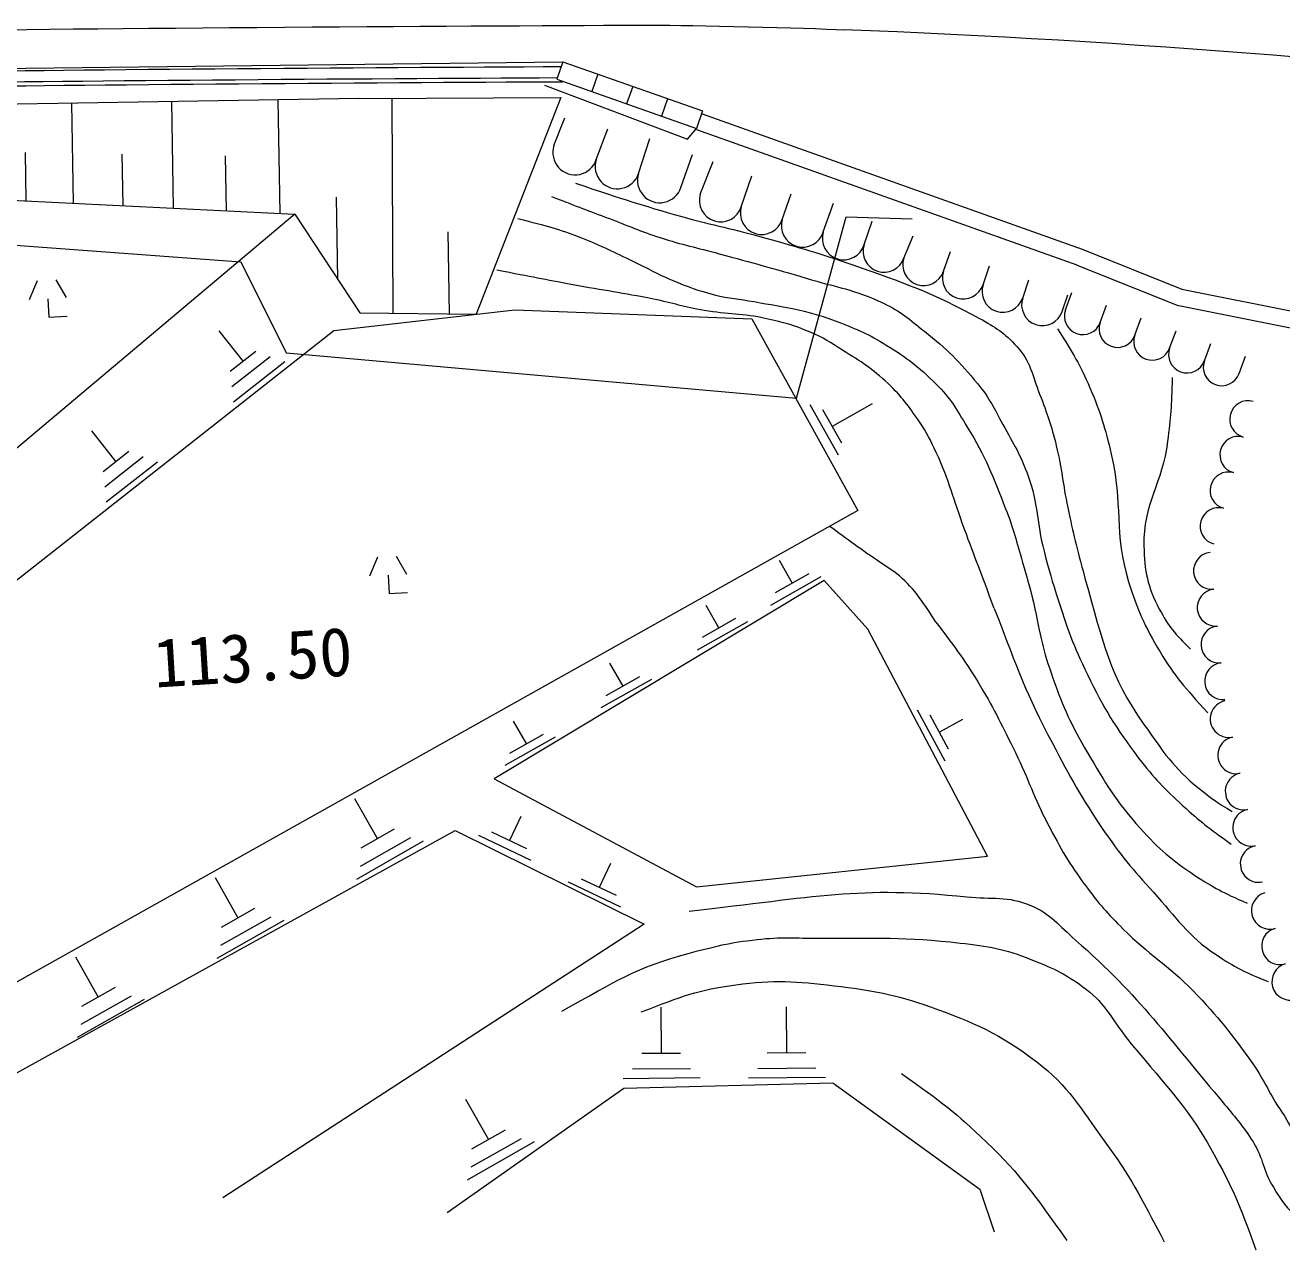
# Model space of a CAD drawing. Units: millimetres, scale not verified. Extents: x 40000 to 680000, y 20000 to 380000.
# Drawn here: x 432020 to 466003, y 254261 to 287369 of the extents above; entities that cross this region are included whole.
import ezdxf
from ezdxf.enums import TextEntityAlignment as Align

# ---------------------------------------------------------------- set-up
doc = ezdxf.new("R2010")
doc.units = ezdxf.units.MM
doc.header["$LTSCALE"] = 1000
for name, color, linetype, lineweight in [('M-BGD', 7, 'Continuous', 13), ('M-BMK-ROW', 30, 'Continuous', 25), ('M-STR-STRC', 7, 'Continuous', 13)]:
    doc.layers.add(name, color=color, linetype=linetype, lineweight=lineweight)
doc.styles.add('ＭＳ ゴシック', font='')
doc.styles.get('ＭＳ ゴシック').set_extended_font_data('MS Gothic')

msp = doc.modelspace()

# ---------------------------------------------------------------- linework, layer by layer
at = {"layer": 'M-BGD'}
for p, q in [((426320, 286143), (446564, 286377)), ((446564, 286377), (446398, 285906)), ((446564, 286377), (450336, 285049)), ((446398, 285906), (450170, 284577)), ((447507, 286045), (447341, 285574)), ((446063, 285748), (449929, 284291)), ((448450, 285713), (448284, 285241)), ((441043, 285387), (426529, 285148)), ((433272, 285259), (433316, 282557)), ((435974, 285304), (436021, 282421)), ((438857, 285351), (438907, 282276)), ((441043, 285387), (446506, 285414)), ((441932, 285392), (441961, 279579)), ((446506, 285414), (444212, 279554)), ((449393, 285381), (449227, 284909)), ((446320, 284113), (446611, 284865)), ((450336, 285049), (450170, 284577)), ((450325, 284974), (460606, 281309)), ((447464, 283736), (447773, 284568)), ((449929, 284291), (450170, 284577)), ((450174, 284550), (460455, 280885)), ((448608, 283358), (448908, 284306)), ((432048, 282621), (432027, 283930)), ((434669, 282489), (434646, 283885)), ((437464, 282349), (437440, 283838)), ((449753, 282981), (450066, 283874)), ((450275, 282804), (450625, 283681)), ((451384, 282461), (451667, 283294)), ((429213, 282763), (439310, 282256)), ((452492, 282119), (452730, 282810)), ((440475, 280493), (440438, 282715)), ((453601, 281777), (453876, 282559)), ((439310, 282256), (428016, 272754)), ((439310, 282256), (441072, 279589)), ((454709, 281435), (454924, 282074)), ((443499, 279562), (443463, 281784)), ((455781, 281074), (456030, 281675)), ((456852, 280714), (457042, 281253)), ((460606, 281309), (463302, 280232)), ((457923, 280353), (458099, 280866)), ((460439, 280891), (463173, 279799)), ((432348, 280457), (432129, 279942)), ((432847, 280487), (433128, 280004)), ((458994, 279992), (459157, 280480)), ((460065, 279632), (460215, 280077)), ((460153, 279675), (460325, 280144)), ((463302, 280232), (466643, 279563)), ((432629, 279973), (432659, 279474)), ((461091, 279330), (461264, 279799)), ((463173, 279799), (466555, 279122)), ((432659, 279474), (433159, 279505)), ((440366, 279118), (445259, 279673)), ((441072, 279589), (444212, 279554)), ((445259, 279673), (451668, 279429)), ((451668, 279429), (454534, 274244)), ((462030, 278985), (462202, 279454)), ((429861, 270852), (440366, 279118)), ((437257, 279106), (437915, 278275)), ((462968, 278639), (463141, 279109)), ((463907, 278294), (464079, 278763)), ((438259, 278547), (437566, 278003)), ((438648, 278406), (437612, 277590)), ((464845, 277949), (465018, 278418)), ((439038, 278265), (437653, 277177)), ((454017, 275740), (453246, 277102)), ((454101, 276064), (453588, 276972)), ((454920, 277130), (453845, 276518)), ((433818, 276398), (434476, 275567)), ((434820, 275839), (434127, 275295)), ((435209, 275698), (434173, 274882)), ((435599, 275557), (434214, 274469)), ((454534, 274244), (424810, 257596)), ((441552, 272983), (441333, 272469)), ((442051, 273014), (442331, 272530)), ((452405, 272904), (452758, 272282)), ((441832, 272500), (441863, 272001)), ((453536, 272454), (452174, 271684)), ((453212, 272539), (452304, 272026)), ((441863, 272001), (442362, 272031)), ((450424, 271691), (450777, 271069)), ((451555, 271241), (450193, 270471)), ((451231, 271326), (450323, 270813)), ((447825, 270118), (448178, 269496)), ((448953, 269682), (447591, 268913)), ((448632, 269752), (447724, 269239)), ((456898, 267473), (456154, 268850)), ((445220, 268557), (445573, 267935)), ((456989, 267795), (456493, 268713)), ((457370, 268595), (456741, 268254)), ((446027, 268191), (445119, 267678)), ((446352, 268123), (444990, 267354)), ((440930, 266462), (441547, 265374)), ((445420, 265973), (445113, 265328)), ((442001, 265631), (441093, 265118)), ((445700, 264789), (444288, 265463)), ((445584, 265103), (444643, 265552)), ((442787, 265308), (440976, 264277)), ((442438, 265397), (441075, 264628)), ((447845, 264707), (447538, 264061)), ((437154, 264323), (437772, 263235)), ((448125, 263523), (446713, 264197)), ((448009, 263837), (447068, 264286)), ((438226, 263491), (437318, 262979)), ((439012, 263169), (437200, 262138)), ((438662, 263258), (437300, 262488)), ((433379, 262184), (433997, 261096)), ((434451, 261352), (433542, 260839)), ((435237, 261030), (433425, 259999)), ((434887, 261118), (433525, 260349)), ((449209, 260820), (449220, 259569)), ((452598, 260832), (452610, 259581)), ((449742, 259573), (448699, 259566)), ((453131, 259585), (452088, 259578)), ((450009, 259156), (448445, 259146)), ((453399, 259169), (451834, 259158)), ((450272, 258909), (448188, 258888)), ((453662, 258921), (451577, 258900)), ((443929, 258332), (444546, 257244)), ((445437, 257266), (444075, 256497)), ((445001, 257500), (444092, 256987)), ((445787, 257178), (443975, 256147))]:
    msp.add_line(p, q, dxfattribs=at)
msp.add_lwpolyline([(444702, 266990), (450177, 264079), (458042, 264908), (454805, 271037), (453622, 272353)], close=True, dxfattribs=at)
for points in [[(427774, 256827), (443647, 265601), (448759, 263061), (437369, 255670)], [(443436, 255273), (448208, 258636), (453861, 258777), (457840, 255904), (458226, 254749)]]:
    msp.add_lwpolyline(points, dxfattribs=at)
for centre, radius, start, end in [((446892, 283924), 602, 161.7624, 341.7624), ((448036, 283547), 602, 161.7624, 341.7624), ((449181, 283170), 602, 161.7624, 341.7624), ((450830, 282632), 580, 162.8474, 342.8474), ((451938, 282290), 580, 162.8474, 342.8474), ((453047, 281948), 580, 162.8474, 342.8474), ((454155, 281606), 580, 162.8474, 342.8474), ((455245, 281255), 565, 161.3929, 341.3929), ((456316, 280894), 565, 161.3929, 341.3929), ((457387, 280533), 565, 161.3929, 341.3929), ((458458, 280173), 565, 161.3929, 341.3929), ((459530, 279812), 565, 161.3929, 341.3929), ((460622, 279503), 500, 159.802, 339.802), ((461560, 279157), 500, 159.802, 339.802), ((462499, 278812), 500, 159.802, 339.802), ((463437, 278467), 500, 159.802, 339.802), ((464376, 278122), 500, 159.802, 339.802), ((465092, 276717), 500, 74.578, 254.578), ((464826, 275753), 500, 74.578, 254.578), ((464560, 274789), 500, 74.578, 254.578), ((464294, 273825), 500, 74.578, 254.578), ((464114, 272617), 500, 95.751, 275.751), ((464214, 271622), 500, 95.751, 275.751), ((464314, 270627), 500, 95.751, 275.751), ((464414, 269632), 500, 95.751, 275.751), ((464566, 268613), 500, 101.7182, 281.7182), ((464769, 267633), 500, 101.7182, 281.7182), ((464973, 266654), 500, 101.7182, 281.7182), ((465176, 265675), 500, 101.7182, 281.7182), ((465379, 264696), 500, 101.7182, 281.7182), ((465679, 263431), 500, 106.0961, 286.0961), ((465956, 262470), 500, 106.0961, 286.0961), ((466233, 261510), 500, 106.0961, 286.0961)]:
    msp.add_arc(centre, radius, start, end, dxfattribs=at)
for points, knots in [([(426350, 286033), (427486, 286065), (428456, 286089), (429126, 286101), (432460, 286162), (441400, 286228), (446520, 286250)], [0, 0, 0, 0, 1, 1, 1, 2, 2, 2, 2]), ([(426433, 285736), (427535, 285766), (428476, 285789), (429132, 285801), (432441, 285862), (441278, 285927), (446414, 285950)], [0, 0, 0, 0, 1, 1, 1, 2, 2, 2, 2]), ([(426464, 285626), (427553, 285656), (428484, 285679), (429134, 285691), (432473, 285753), (441441, 285818), (446554, 285840)], [0, 0, 0, 0, 1, 1, 1, 2, 2, 2, 2]), ([(446905, 283093), (448273, 282640), (448642, 282512), (449773, 282196), (450658, 281949), (451167, 281861), (452052, 281611), (452976, 281349), (453497, 281207), (454403, 280888), (455772, 280406), (456554, 280141), (457826, 279442), (458258, 279204), (458503, 279047), (458836, 278683), (459213, 278271), (459250, 277914), (459453, 277394), (459662, 276862), (459765, 276556), (459903, 276000), (460063, 275356), (460075, 274979), (460212, 274329), (460370, 273576), (460438, 273328), (460678, 272415)], [0, 0, 0, 0, 1, 1, 1, 2, 2, 2, 3, 3, 3, 4, 4, 4, 5, 5, 5, 6, 6, 6, 7, 7, 7, 8, 8, 8, 9, 9, 9, 9]), ([(446255, 282737), (447013, 282444), (447205, 282369), (447817, 282139), (448352, 281936), (448646, 281803), (449190, 281626), (449807, 281425), (450166, 281362), (450791, 281188), (451708, 280934), (452226, 280804), (453137, 280529), (453959, 280280), (454454, 280223), (455229, 279853), (455703, 279627), (455924, 279417), (456337, 279093), (456959, 278603), (457273, 278278), (457779, 277670), (458101, 277284), (458213, 277016), (458457, 276577), (458752, 276046), (458937, 275752), (459141, 275180), (459415, 274415), (459367, 273931), (459573, 273145), (459691, 272693), (459732, 272540), (459900, 271995)], [0, 0, 0, 0, 1, 1, 1, 2, 2, 2, 3, 3, 3, 4, 4, 4, 5, 5, 5, 6, 6, 6, 7, 7, 7, 8, 8, 8, 9, 9, 9, 10, 10, 10, 11, 11, 11, 11]), ([(445345, 282142), (446159, 281930), (446408, 281873), (447062, 281619), (447583, 281416), (447861, 281269), (448366, 281032), (448818, 280820), (449054, 280666), (449514, 280474), (449952, 280291), (450203, 280197), (450662, 280080), (451072, 279976), (451313, 279970), (451729, 279895), (452200, 279810), (452468, 279779), (452934, 279669), (453357, 279569), (453594, 279506), (453999, 279348), (454527, 279143), (454826, 279022), (455306, 278722), (455871, 278370), (456174, 278139), (456649, 277673), (457052, 277278), (457202, 276985), (457496, 276505), (457996, 275692), (458184, 275182), (458534, 274294), (458752, 273741), (458825, 273413), (458992, 272842), (459114, 272423), (459152, 272286), (459291, 271766)], [0, 0, 0, 0, 1, 1, 1, 2, 2, 2, 3, 3, 3, 4, 4, 4, 5, 5, 5, 6, 6, 6, 7, 7, 7, 8, 8, 8, 9, 9, 9, 10, 10, 10, 11, 11, 11, 12, 12, 12, 13, 13, 13, 13]), ([(458226, 271603), (457829, 272652), (457729, 272917), (457415, 273760), (457117, 274562), (457018, 275039), (456658, 275814), (456502, 276151), (456412, 276343), (456200, 276648), (455903, 277074), (455736, 277321), (455358, 277677), (454924, 278087), (454630, 278262), (454125, 278581), (453793, 278791), (453608, 278918), (453245, 279071), (452803, 279259), (452538, 279331), (452068, 279434), (451418, 279576), (451034, 279546), (450377, 279656), (449836, 279746), (449545, 279856), (449008, 279963), (448159, 280132), (447678, 280193), (446827, 280351), (446025, 280500), (445771, 280550), (444776, 280746)], [0, 0, 0, 0, 1, 1, 1, 2, 2, 2, 3, 3, 3, 4, 4, 4, 5, 5, 5, 6, 6, 6, 7, 7, 7, 8, 8, 8, 9, 9, 9, 10, 10, 10, 11, 11, 11, 11]), ([(459934, 279161), (460382, 278451), (460529, 278215), (460813, 277561), (461107, 276886), (461220, 276483), (461391, 275768), (461706, 274447), (461453, 273618), (461858, 272322), (462099, 271548), (462290, 271123), (462709, 270429), (463132, 269729), (463360, 269481), (464002, 268782)], [0, 0, 0, 0, 1, 1, 1, 2, 2, 2, 3, 3, 3, 4, 4, 4, 5, 5, 5, 5]), ([(463038, 277847), (463019, 277039), (462994, 276789), (462913, 276115), (462777, 274992), (462246, 274422), (462272, 273291), (462288, 272605), (462366, 272190), (462689, 271585), (462942, 271110), (463110, 270915), (463533, 270496)], [0, 0, 0, 0, 1, 1, 1, 2, 2, 2, 3, 3, 3, 4, 4, 4, 4]), ([(456648, 271232), (456357, 271687), (456066, 272142), (455662, 272478), (455496, 272616), (455311, 272734), (455129, 272855), (454665, 273163), (454220, 273491), (453774, 273819)], [0, 0, 0, 0, 1, 1, 1, 2, 2, 2, 3, 3, 3, 3]), ([(460678, 272415), (461201, 270603), (461314, 269826), (462274, 268467), (462790, 267736), (463067, 267288), (463768, 266731), (464099, 266467), (464236, 266359), (464660, 266114)], [0, 0, 0, 0, 1, 1, 1, 2, 2, 2, 3, 3, 3, 3]), ([(459900, 271995), (460234, 270967), (460350, 270636), (460749, 269813), (461199, 268883), (461503, 268379), (462129, 267557), (462546, 267010), (462821, 266733), (463328, 266268), (463807, 265828), (464003, 265684), (464633, 265231)], [0, 0, 0, 0, 1, 1, 1, 2, 2, 2, 3, 3, 3, 4, 4, 4, 4]), ([(458226, 271603), (458895, 269863), (459072, 269326), (459798, 267954), (460291, 267023), (460572, 266499), (461165, 265628), (461644, 264925), (461954, 264557), (462529, 263930), (463161, 263241), (463444, 262756), (464224, 262241), (464741, 261899), (464977, 261775), (465632, 261512)], [0, 0, 0, 0, 1, 1, 1, 2, 2, 2, 3, 3, 3, 4, 4, 4, 5, 5, 5, 5]), ([(459291, 271766), (459475, 270811), (459538, 270498), (459811, 269720), (460097, 268906), (460305, 268461), (460739, 267716), (461233, 266867), (461521, 266385), (462177, 265655), (462686, 265089), (463018, 264802), (463654, 264384), (464175, 264041), (464398, 263929), (465064, 263632)], [0, 0, 0, 0, 1, 1, 1, 2, 2, 2, 3, 3, 3, 4, 4, 4, 5, 5, 5, 5]), ([(456648, 271232), (457242, 270444), (457421, 270208), (457846, 269505), (458259, 268824), (458446, 268417), (458797, 267703), (459164, 266957), (459290, 266501), (459677, 265765), (460033, 265090), (460241, 264710), (460698, 264099), (461060, 263614), (461286, 263357), (461714, 262930), (462410, 262235), (462918, 261971), (463600, 261264), (464291, 260548), (464641, 260106), (465216, 259293), (465562, 258805), (465661, 258469), (466006, 257979), (466371, 257460), (466414, 256953), (466989, 256683), (467247, 256562), (467547, 256414), (467716, 256612), (468014, 256961), (467733, 257407), (467869, 257891), (467987, 258308), (468195, 258496), (468500, 258804), (469271, 259583), (469824, 259894), (470749, 260481), (472192, 261396), (473074, 261784), (474557, 262634), (475984, 263452), (476780, 263917), (478200, 264747), (479427, 265464), (479985, 266152), (481336, 266593), (482921, 267110), (483906, 267019), (485568, 267140), (488130, 267327), (489582, 267006), (492145, 267181), (493707, 267288), (494566, 267522), (496127, 267638), (497830, 267764), (498794, 267864), (500498, 267752), (502471, 267622), (503569, 267360), (505481, 266855), (506685, 266537), (507414, 266421), (508484, 265783), (509499, 265177), (509956, 264671), (510879, 263933), (511517, 263423), (511744, 262940), (512483, 262590), (513850, 261943), (514686, 261603), (516195, 261484), (517082, 261414), (517575, 261634), (518462, 261703), (519175, 261759), (519576, 261864), (520290, 261816), (521218, 261754), (521720, 261541), (522605, 261252), (523292, 261028), (523579, 260644), (524279, 260465), (525578, 260132), (526366, 260304), (527707, 260277), (529554, 260240), (530591, 260466), (532437, 260379), (533918, 260309), (534750, 260200), (536205, 259913), (537467, 259664), (538179, 259490), (539372, 259009), (540963, 258367), (541855, 257653), (543065, 256810)], [0, 0, 0, 0, 1, 1, 1, 2, 2, 2, 3, 3, 3, 4, 4, 4, 5, 5, 5, 6, 6, 6, 7, 7, 7, 8, 8, 8, 9, 9, 9, 10, 10, 10, 11, 11, 11, 12, 12, 12, 13, 13, 13, 14, 14, 14, 15, 15, 15, 16, 16, 16, 17, 17, 17, 18, 18, 18, 19, 19, 19, 20, 20, 20, 21, 21, 21, 22, 22, 22, 23, 23, 23, 24, 24, 24, 25, 25, 25, 26, 26, 26, 27, 27, 27, 28, 28, 28, 29, 29, 29, 30, 30, 30, 31, 31, 31, 32, 32, 32, 33, 33, 33, 34, 34, 34, 34]), ([(449973, 263419), (453421, 263799), (454564, 264110), (457487, 263803), (458164, 263732), (458587, 263836), (459214, 263572), (459766, 263340), (459975, 263028), (460425, 262634), (462188, 261092), (462936, 259977), (464454, 258193), (464776, 257814), (464953, 257595), (465223, 257177), (465508, 256737), (465493, 256396), (465773, 255953), (465998, 255597), (466119, 255360), (466474, 255134), (466801, 254927), (467039, 254820), (467424, 254855), (467965, 254904), (468310, 255038), (468693, 255423), (469035, 255767), (469102, 256061), (469350, 256478), (469766, 257175), (469958, 257591), (470392, 258278), (470650, 258687), (470793, 258923), (471122, 259279), (471628, 259825), (471945, 260110), (472559, 260533), (473854, 261425), (474685, 261756), (476062, 262516), (477463, 263289), (478170, 263892), (479663, 264469), (481127, 265035), (482025, 265135), (483573, 265393), (485246, 265671), (486211, 265618), (487906, 265679), (488705, 265708), (489157, 265579), (489952, 265666), (491326, 265816), (492053, 266165), (493420, 266371), (495133, 266628), (496100, 266761), (497830, 266836), (499210, 266896), (500004, 266970), (501366, 266741), (502707, 266515), (503423, 266212), (504711, 265778), (505879, 265384), (506598, 265286), (507663, 264667), (508365, 264260), (508687, 263918), (509282, 263365), (509852, 262836), (510097, 262464), (510664, 261931), (511226, 261403), (511521, 261068), (512176, 260661), (512732, 260316), (513065, 260115), (513704, 259970), (514443, 259802), (514888, 259910), (515644, 259968), (516717, 260049), (517287, 260340), (518358, 260451), (519776, 260597), (520590, 260632), (522008, 260485), (522528, 260431), (522823, 260351), (523304, 260146), (523887, 259897), (524074, 259487), (524669, 259269), (525744, 258877), (526420, 258859), (527563, 258820), (528312, 258794), (528732, 258859), (529479, 258921), (530234, 258983), (530652, 259058), (531406, 259128), (532220, 259204), (532676, 259272), (533493, 259292), (534280, 259312), (534731, 259358), (535507, 259225), (536310, 259087), (536730, 258875), (537502, 258615), (538389, 258315), (538895, 258165), (539755, 257793), (540890, 257303), (541541, 257039), (542586, 256378), (542715, 256297), (542835, 256218), (542948, 256141)], [0, 0, 0, 0, 1, 1, 1, 2, 2, 2, 3, 3, 3, 4, 4, 4, 5, 5, 5, 6, 6, 6, 7, 7, 7, 8, 8, 8, 9, 9, 9, 10, 10, 10, 11, 11, 11, 12, 12, 12, 13, 13, 13, 14, 14, 14, 15, 15, 15, 16, 16, 16, 17, 17, 17, 18, 18, 18, 19, 19, 19, 20, 20, 20, 21, 21, 21, 22, 22, 22, 23, 23, 23, 24, 24, 24, 25, 25, 25, 26, 26, 26, 27, 27, 27, 28, 28, 28, 29, 29, 29, 30, 30, 30, 31, 31, 31, 32, 32, 32, 33, 33, 33, 34, 34, 34, 35, 35, 35, 36, 36, 36, 37, 37, 37, 38, 38, 38, 39, 39, 39, 40, 40, 40, 41, 41, 41, 41]), ([(446531, 260716), (448031, 261536), (448531, 261892), (449947, 262273), (450664, 262467), (451073, 262568), (451811, 262651), (452468, 262725), (452843, 262687), (453504, 262686), (454989, 262685), (455829, 262727), (457304, 262555), (458066, 262466), (458508, 262403), (459219, 262114), (459837, 261864), (460192, 261707), (460720, 261299), (461240, 260896), (461386, 260517), (461796, 260003), (462733, 258826), (463389, 258246), (464119, 256931), (464672, 255934), (464852, 255511), (465298, 254261)], [0, 0, 0, 0, 1, 1, 1, 2, 2, 2, 3, 3, 3, 4, 4, 4, 5, 5, 5, 6, 6, 6, 7, 7, 7, 8, 8, 8, 9, 9, 9, 9]), ([(448682, 260692), (449792, 261125), (450210, 261288), (451240, 261427), (452269, 261567), (452867, 261524), (453898, 261400), (454932, 261276), (455521, 261176), (456503, 260828), (457692, 260406), (458369, 260110), (459373, 259345), (460248, 258679), (460553, 258093), (461201, 257205), (461931, 256202), (462141, 255777), (462821, 254474)], [0, 0, 0, 0, 1, 1, 1, 2, 2, 2, 3, 3, 3, 4, 4, 4, 5, 5, 5, 6, 6, 6, 6]), ([(455713, 259025), (456819, 258250), (457183, 257977), (458012, 257176), (458977, 256243), (459274, 255796), (460187, 254515)], [0, 0, 0, 0, 1, 1, 1, 2, 2, 2, 2])]:
    msp.add_open_spline(points, degree=3, knots=knots, dxfattribs=at)
at = {"layer": 'M-BMK-ROW', "lineweight": 13}
for p, q in [((452876, 277281), (454225, 282188)), ((454225, 282188), (456005, 282137)), ((429077, 281617), (437848, 280972)), ((437848, 280972), (439080, 278512)), ((439080, 278512), (452876, 277281))]:
    msp.add_line(p, q, dxfattribs=at)
at = {"layer": 'M-STR-STRC'}
msp.add_arc((442369, -9520), 297000, 83.23585, 87.72703, dxfattribs=at)
msp.add_open_spline([(414051, 286727), (417058, 286865), (426088, 287156), (429098, 287211), (433072, 287284), (444996, 287362), (448970, 287368), (450011, 287369), (453133, 287295), (454172, 287245), (454172, 287245), (454172, 287245), (454172, 287245)], degree=3, knots=[0, 0, 0, 0, 1, 1, 1, 2, 2, 2, 3, 3, 3, 4, 4, 4, 4], dxfattribs=at)

# ---------------------------------------------------------------- texts
at = {"layer": 'M-BGD', "style": 'ＭＳ ゴシック'}
msp.add_text('113.50', height=1320, rotation=3.548, dxfattribs=at).set_placement((435552, 269065), align=Align.BOTTOM_LEFT)

doc.saveas('drawing.dxf')
